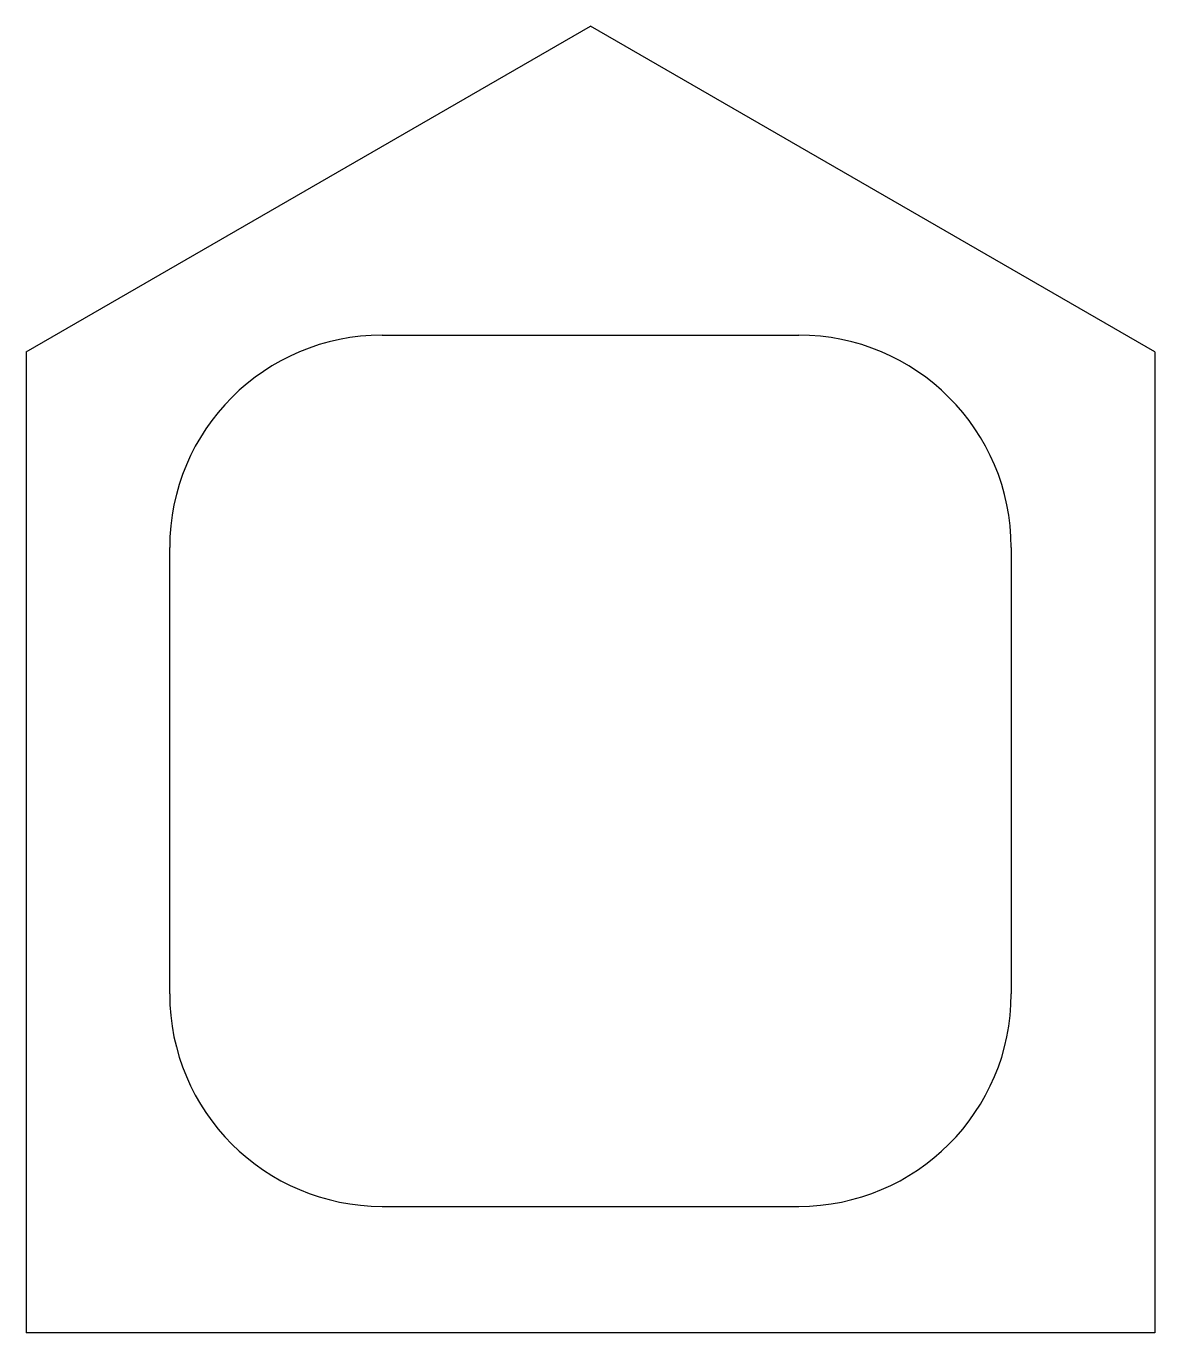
# Model space of a CAD drawing. Extents: x 5 to 137, y 2 to 156.
import ezdxf

# ---------------------------------------------------------------- set-up
doc = ezdxf.new("R2010")
doc.units = 0
doc.layers.get('0').update_dxf_attribs({"linetype": 'CONTINUOUS'})

msp = doc.modelspace()

# ---------------------------------------------------------------- linework, layer by layer
for p, q in [((4.6, 117.39), (70.99, 155.72)), ((137.39, 117.39), (70.99, 155.72)), ((46.49, 119.37), (95.49, 119.37)), ((4.6, 117.39), (4.6, 1.99)), ((137.39, 117.39), (137.39, 35.04)), ((21.49, 41.87), (21.49, 94.37)), ((120.49, 94.37), (120.49, 41.87)), ((137.39, 35.04), (137.39, 13.18)), ((46.49, 16.87), (95.49, 16.87)), ((137.39, 13.18), (137.39, 1.99)), ((137.39, 1.99), (4.6, 1.99))]:
    msp.add_line(p, q)
for centre, start, end in [((46.49, 94.37), 90, 180), ((95.49, 94.37), 0, 90), ((46.49, 41.87), 180, 270), ((95.49, 41.87), 270, 0)]:
    msp.add_arc(centre, 25, start, end)

doc.saveas('drawing.dxf')
